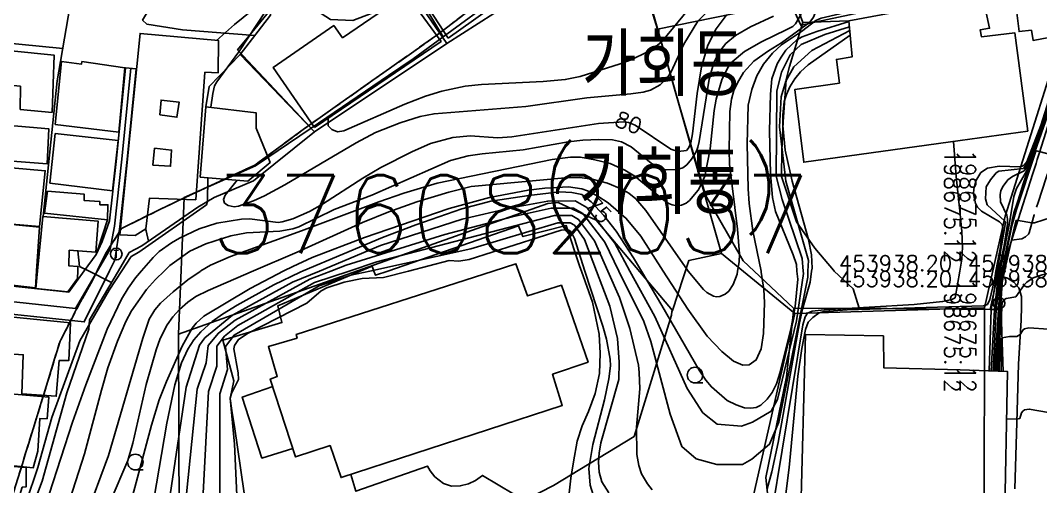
# Model space of a CAD drawing. Header units: feet. Extents: x 197796 to 199821, y 552499 to 555392.
# Drawn here: x 198554.4 to 198685.5, y 553910.5 to 553970.4 of the extents above; entities that cross this region are included whole.
import ezdxf
from ezdxf.enums import TextEntityAlignment as Align

# ---------------------------------------------------------------- set-up
doc = ezdxf.new("R2010")
doc.units = ezdxf.units.FT
doc.header["$MEASUREMENT"] = 0
doc.linetypes.add('ANYANG2', pattern=[6, 5, -1])
doc.linetypes.add('JEON', pattern=[12, 4, -0.5, 1, -0.5, 4, -0.5, 1, -0.5])
for name, color, linetype in [('AAA001', 7, 'CONTINUOUS'), ('AAA008', 7, 'CONTINUOUS'), ('AAC001', 7, 'CONTINUOUS'), ('AD002', 7, 'CONTINUOUS'), ('AD0022', 1, 'CONTINUOUS'), ('ADA085', 1, 'CONTINUOUS'), ('AE001', 1, 'ANYANG2'), ('AZ0202', 7, 'CONTINUOUS'), ('AZ0203', 7, 'CONTINUOUS'), ('AZ080', 1, 'CONTINUOUS'), ('AZ0801', 7, 'CONTINUOUS'), ('CA0011', 7, 'CONTINUOUS'), ('CAA001', 7, 'CONTINUOUS'), ('CAA002', 30, 'CONTINUOUS'), ('DC0012', 3, 'CONTINUOUS'), ('DD001', 3, 'CONTINUOUS'), ('EA0018', 7, 'JEON'), ('EA0118', 7, 'JEON'), ('wipco_지적', 20, 'CONTINUOUS'), ('ZC251', 7, 'CONTINUOUS'), ('ZC252', 7, 'CONTINUOUS'), ('ZC601', 7, 'CONTINUOUS')]:
    doc.layers.add(name, color=color, linetype=linetype)
doc.styles.add('GHS', font='ROMANS', dxfattribs={"bigfont": 'NGSW.shx'})
doc.styles.add('NGSW', font='ROMANS.shx', dxfattribs={"bigfont": 'NGSW.shx'})
doc.styles.get("Standard").update_dxf_attribs({"font": 'ROMANS.shx', "bigfont": 'NGSW.shx'})

# ---------------------------------------------------------------- blocks, each defined once
blk = doc.blocks.new('AZ0203')
at = {"layer": 'AZ0203'}
blk.add_circle((0, 0), 0.75, dxfattribs=at)
at = {"layer": 'AZ0203', "style": 'GHS'}
blk.add_text('T', height=1, dxfattribs=at).set_placement((-0.36, -0.52))
blk = doc.blocks.new('DC0012')
at = {"layer": 'DC0012'}
blk.add_lwpolyline([(0, -1), (1, -1)], dxfattribs=at)
blk.add_circle((0, 0), 1, dxfattribs=at)
blk = doc.blocks.new('AZ0202')
at = {"layer": 'AZ0202'}
blk.add_circle((0, 0), 0.75, dxfattribs=at)
at = {"layer": 'AZ0202', "style": 'GHS'}
blk.add_text('E', height=1, dxfattribs=at).set_placement((-0.5, -0.48))

msp = doc.modelspace()

# ---------------------------------------------------------------- linework, layer by layer
at = {"layer": 'AAA001', "color": 255, "flags": 128}
for points in [[(198609.37, 553968.12), (198605.2, 553974.53), (198606.62, 553975.84), (198606.22, 553976.58), (198607.84, 553977.84), (198607.75, 553978.02), (198610.64, 553980.25), (198616.18, 553972.95)], [(198691.85, 553975.96), (198689.63, 553968.79), (198684.5, 553967.83), (198684.27, 553969.13), (198682.69, 553968.96), (198682.06, 553974.15)], [(198592.2, 553956.65), (198586.89, 553964.34), (198594.68, 553969.72), (198595.8, 553968.17), (198604.03, 553973.82), (198608.45, 553967.7)], [(198567.21, 553942.86), (198569.8, 553968.72), (198579.88, 553967.8), (198579.81, 553963.65), (198578.13, 553963.73), (198576.95, 553947.37), (198571.03, 553947.58), (198570.53, 553943.64), (198569.17, 553942.76)], [(198547.5, 553959.49), (198548.12, 553966.98), (198558.78, 553965.91), (198558.5, 553958.58), (198554.4, 553958.96), (198554.44, 553961.93), (198551.52, 553962.2), (198551.31, 553959.11)], [(198567.85, 553964.28), (198567.06, 553956.03), (198558.9, 553957.04), (198559.69, 553965.12), (198562.29, 553964.78), (198562.32, 553965.1)], [(198572.35, 553958.28), (198572.5, 553960.15), (198574.8, 553959.91), (198574.54, 553957.96)], [(198577.53, 553950.28), (198578.24, 553959.31), (198584.7, 553958.54), (198584.7, 553956.55), (198586.5, 553952.14), (198583.63, 553949.75)], [(198547.2, 553952.79), (198547.6, 553957.36), (198558.06, 553956.47), (198557.87, 553951.98)], [(198558.22, 553949.51), (198558.91, 553955.86), (198566.97, 553954.96), (198566.26, 553948.49)], [(198571.45, 553951.82), (198571.66, 553953.98), (198573.85, 553953.75), (198573.71, 553951.66)], [(198545.97, 553944.95), (198546.51, 553952.08), (198557.62, 553951.08), (198556.88, 553943.91), (198552.87, 553944.28), (198552.95, 553947.28), (198550.23, 553947.47), (198549.91, 553944.58)], [(198565.62, 553944.78), (198565.68, 553946.71), (198564.65, 553946.72), (198564.65, 553947.13), (198562.61, 553947.28), (198562.61, 553948.09), (198557.92, 553948.45), (198557.53, 553945.64)], [(198544.24, 553923.26), (198544.44, 553926.4), (198545.08, 553926.4), (198545.36, 553930.36), (198549.19, 553932.73), (198560.87, 553931.55), (198560.64, 553926.7), (198559.39, 553926.72), (198559.04, 553922.12), (198554.6, 553922.46), (198554.8, 553927.46), (198549.43, 553927.84), (198549.41, 553925.88), (198552.53, 553925.51), (198552.3, 553922.54)], [(198543.44, 553913.96), (198544.24, 553923.22), (198558.06, 553922.03), (198557.85, 553919.24), (198556.91, 553919.27), (198556.67, 553915.07), (198556.07, 553912.94), (198551.97, 553913.36), (198552.35, 553918.3), (198548.32, 553918.7), (198547.93, 553913.59)], [(198542.74, 553905.73), (198543.43, 553913.91), (198555.16, 553912.99), (198555.17, 553910.48), (198554.66, 553910.45), (198552.9, 553904.63), (198549.86, 553904.91), (198550.11, 553909.1), (198546.95, 553909.36), (198546.72, 553905.25)]]:
    msp.add_lwpolyline(points, close=True, dxfattribs=at)
for points in [[(198675.13, 553973.03), (198678, 553973.57), (198678.9, 553969.38), (198677.71, 553969.19), (198677.85, 553968.29), (198682.14, 553968.8), (198683.8, 553956.17), (198675.12, 553954.97)], [(198675.12, 553954.97), (198655.03, 553952.18), (198653.9, 553961.54), (198659.62, 553962.35), (198659.23, 553965.39), (198661.24, 553965.71), (198660.85, 553970.34), (198675.13, 553973.03)], [(198552.39, 553938.22), (198552.51, 553940), (198545.76, 553940.59), (198545.97, 553944.92), (198556.88, 553943.85), (198556.51, 553938.22)], [(198556.51, 553938.22), (198556.37, 553936.07), (198552.28, 553936.52), (198552.39, 553938.22)], [(198556.64, 553938.22), (198556.42, 553935.97), (198560.52, 553935.53), (198561.77, 553937.24), (198561.8, 553938.22)]]:
    msp.add_lwpolyline(points, dxfattribs=at)
at = {"layer": 'AAA001', "color": 255}
msp.add_lwpolyline([(198561.8, 553938.22), (198561.81, 553938.8), (198560.63, 553938.88), (198560.71, 553940.88), (198564.1, 553940.62), (198564.41, 553944.62), (198557.31, 553945.21), (198556.64, 553938.22)], dxfattribs=at)
at = {"layer": 'AAA008', "color": 255, "flags": 128}
for points in [[(198618.42, 553938.21), (198619.55, 553935.02), (198623.91, 553936.39), (198627.33, 553926.52), (198622.77, 553924.96), (198624.03, 553920.95), (198595.61, 553911.69), (198594.2, 553915.8), (198589.75, 553914.33), (198586.52, 553924.34), (198587.41, 553924.66), (198586.29, 553928.5), (198589.97, 553929.58), (198589.83, 553930.07), (198615.16, 553938.21)], [(198615.16, 553938.21), (198618.08, 553939.15), (198618.42, 553938.21)], [(198675.12, 553925.51), (198665.33, 553925.77), (198665.28, 553929.88), (198655.28, 553930.07), (198654.63, 553905.9), (198675.11, 553905.42)], [(198675.11, 553905.42), (198680.83, 553905.38), (198681.22, 553925.29), (198675.12, 553925.51)]]:
    msp.add_lwpolyline(points, dxfattribs=at)
at = {"layer": 'AAC001', "color": 255, "flags": 128}
for points in [[(198557.35, 553945.21), (198559.15, 553962.62), (198559.58, 553965.12), (198561.82, 553978.13), (198565.12, 553990.73), (198576.85, 553988.04), (198586.82, 553985.73), (198587.06, 553985.27), (198586.64, 553978.12)], [(198645.62, 553991.76), (198632.97, 553981.77), (198627.3, 553979.01), (198609.2, 553967.43), (198592.21, 553956.1), (198584.36, 553949.79), (198579.31, 553947.66), (198577.2, 553946.42), (198570.02, 553941.46), (198568.41, 553940.57), (198567.02, 553938.22)], [(198660.85, 553970.34), (198654.94, 553970.12), (198652.14, 553977.73), (198649.73, 553981.76), (198645.79, 553990.86)], [(198584.52, 553968.44), (198575.27, 553969.17), (198570.65, 553969.93), (198570.12, 553970.44), (198572.41, 553974.26), (198575.53, 553988.34)], [(198648.67, 553938.2), (198647.27, 553939.52), (198642.4, 553947.96), (198639.05, 553959.55), (198635.81, 553970.84), (198632.97, 553981.77)], [(198586.52, 553975.35), (198586.54, 553971.06), (198582.65, 553966), (198588.85, 553959.55), (198592.21, 553956.1)], [(198603.75, 553975.37), (198609.2, 553967.43)], [(198689.63, 553968.79), (198687.42, 553961.89), (198683.21, 553949.4), (198681.82, 553944.8)], [(198559.87, 553966.77), (198548.54, 553967.91)], [(198578.24, 553959.31), (198578.69, 553961.91), (198582.65, 553966)], [(198565.62, 553944.78), (198564.36, 553940.99), (198564.1, 553940.62)], [(198581.29, 553891.46), (198572.73, 553893.84), (198565.82, 553895.67), (198557.81, 553896.87), (198551.97, 553897.79), (198553.55, 553901.47), (198557.21, 553911.22), (198560.38, 553922.56), (198563.2, 553930.75), (198563.29, 553931.96), (198567.02, 553938.22)], [(198675.12, 553933.32), (198665.75, 553933.4), (198653.73, 553933.46), (198648.67, 553938.2)], [(198680.04, 553938.2), (198679, 553933.29), (198675.12, 553933.32)], [(198680.27, 553939.26), (198680.04, 553938.2)], [(198653.77, 553933.46), (198652.82, 553924.61), (198650.16, 553911.7), (198650.6, 553907.64), (198651.82, 553901.64), (198653.56, 553899.1), (198656.45, 553891.4), (198639.96, 553877.19), (198630.73, 553874.04), (198621.31, 553862.38), (198619.33, 553864.95), (198618.25, 553866.82), (198613.13, 553875.79), (198613.98, 553877.16), (198611.81, 553884.38)], [(198679, 553933.29), (198680.4, 553933.28), (198680.5, 553930.37), (198680.67, 553925.31)]]:
    msp.add_lwpolyline(points, dxfattribs=at)
at = {"layer": 'AD002', "color": 255, "flags": 128}
for points in [[(198564.34, 553938.22), (198565.37, 553939.97), (198565.98, 553941.03), (198566.52, 553943.99), (198567.46, 553952.59), (198568.61, 553964.24)], [(198500.16, 553937.89), (198507.05, 553937.5), (198512.51, 553937.17), (198515.83, 553936.99), (198517.54, 553936.95), (198520.63, 553936.73), (198529.66, 553936.17), (198534.68, 553936.14), (198538.78, 553935.76), (198539.84, 553935.67), (198547.7, 553934.91), (198550.78, 553934.57), (198561.5, 553933.41), (198564.34, 553938.22)]]:
    msp.add_lwpolyline(points, dxfattribs=at)
at = {"layer": 'AD0022', "color": 255, "flags": 128}
for points in [[(198565.89, 553938.22), (198566.57, 553939.6), (198567.22, 553943.88), (198568.16, 553952.51), (198569.31, 553964.18), (198567.92, 553964.31), (198566.77, 553952.66), (198565.89, 553944.64), (198564.92, 553942), (198564.16, 553940.33), (198562.62, 553938.22)], [(198680.62, 553938.2), (198680.94, 553939.64), (198682.56, 553944.83), (198684.47, 553950.75), (198684.87, 553952), (198685.02, 553952.51), (198685.32, 553953.44), (198686.4, 553956.8)], [(198542.47, 553906.65), (198542.83, 553910.96), (198543.16, 553915.93), (198543.95, 553924.16), (198544.52, 553930.4), (198549.22, 553933.09), (198562.64, 553931.68), (198565.89, 553938.22)], [(198562.62, 553938.22), (198560.63, 553935.5), (198548.58, 553936.78), (198545.52, 553937.07), (198545.55, 553938.22)], [(198680.62, 553938.2), (198680.47, 553937.49), (198681.22, 553937.29), (198682.03, 553936.78), (198682.65, 553936.06), (198683.01, 553934.95), (198683.01, 553933.64), (198682.95, 553931.92), (198682.63, 553926.24), (198682.4, 553918.74), (198682.13, 553910.23)]]:
    msp.add_lwpolyline(points, dxfattribs=at)
at = {"layer": 'ADA085', "color": 255, "flags": 128}
for points in [[(198626.48, 553938.21), (198627.9, 553934.19), (198628.78, 553930.12), (198628.91, 553927.66), (198628.81, 553925.06), (198628.23, 553922.49), (198627.41, 553920.15), (198626.6, 553918.35), (198625.93, 553916.37), (198625.47, 553913.71), (198625.12, 553911.63), (198624.89, 553909.69)], [(198626.3, 553938.73), (198626.48, 553938.21)], [(198589.4, 553915.41), (198585.44, 553914.18), (198582.92, 553922.03), (198586.83, 553923.37)], [(198619.81, 553908.36), (198613.77, 553911.97), (198612.86, 553911.32), (198611.98, 553910.9), (198610.93, 553910.61), (198609.79, 553910.6), (198608.78, 553910.93), (198607.66, 553911.79), (198607.04, 553912.55), (198606.73, 553913.17), (198597.51, 553909.93), (198596.86, 553912.1)]]:
    msp.add_lwpolyline(points, dxfattribs=at)
at = {"layer": 'AE001', "color": 255, "flags": 128}
msp.add_lwpolyline([(198681.73, 553942.19), (198683.03, 553942.36), (198683.52, 553942.59), (198683.89, 553942.96), (198683.98, 553943.13), (198684.32, 553944.37), (198684.62, 553945.42), (198685.14, 553947.01), (198686.18, 553950.19), (198686.6, 553951.48), (198686.74, 553951.99), (198687.03, 553952.89), (198688.11, 553956.25), (198688.56, 553957.63), (198689.14, 553959.21), (198689.9, 553961.42), (198692.3, 553968.4), (198694.27, 553974.3), (198694.43, 553974.81), (198696.41, 553980.07), (198696.95, 553981.51), (198698.32, 553985.67), (198701.12, 553993.71), (198702.35, 553997.57), (198703.29, 554000.11), (198703.9, 554001.62), (198706.1, 554007.51), (198708.37, 554014.41), (198709.88, 554018.99), (198709.96, 554019.2), (198712.69, 554026.6), (198714.58, 554031.96), (198715.05, 554033.61), (198715.67, 554036.03), (198716.74, 554040.55), (198716.76, 554040.64), (198717.04, 554042.63), (198717.07, 554044.26), (198717.12, 554048.11), (198716.28, 554054.4), (198715.8, 554057.37), (198715.48, 554059.04), (198712.8, 554067.06), (198712.33, 554068.34), (198711.81, 554069.86), (198710.76, 554071.87), (198709.27, 554073.9), (198708.67, 554074.67), (198704.93, 554079.55), (198704.22, 554080.29), (198703.94, 554080.48), (198703.59, 554080.6), (198703.17, 554080.63), (198702.51, 554080.57), (198702.03, 554080.42), (198701.79, 554080.27), (198701.07, 554079.59), (198700.91, 554079.43)], dxfattribs=at)
at = {"layer": 'AZ080', "color": 255, "flags": 128}
msp.add_lwpolyline([(198681.82, 553944.8), (198683.21, 553949.4), (198687.42, 553961.89), (198689.63, 553968.79)], dxfattribs=at)
at = {"layer": 'AZ0801', "color": 255, "flags": 128}
for points in [[(198567.02, 553938.22), (198568.41, 553940.57), (198570.02, 553941.46), (198577.2, 553946.42), (198578.47, 553947.15)], [(198601.61, 553938.21), (198618.39, 553944), (198618.98, 553942.64), (198624.52, 553944.06), (198626.3, 553938.73)], [(198551.97, 553897.79), (198553.55, 553901.47), (198557.21, 553911.22), (198560.38, 553922.56), (198563.2, 553930.75), (198563.29, 553931.96), (198567.02, 553938.22)], [(198581.84, 553924.09), (198580.45, 553929.35), (198588.02, 553931.59), (198587.51, 553933.74), (198598.07, 553938.21)], [(198598.07, 553938.21), (198599.59, 553938.85), (198599.84, 553938.21)], [(198599.84, 553938.21), (198600.05, 553937.67), (198601.61, 553938.21)]]:
    msp.add_lwpolyline(points, dxfattribs=at)
at = {"layer": 'CAA001', "color": 255, "flags": 128}
for points, elevation in [([(198578.89, 553959.23), (198579.15, 553961), (198579.38, 553961.98), (198579.64, 553962.52), (198582.48, 553966.35), (198585.95, 553971.62), (198586.64, 553972.11), (198588.01, 553972.76), (198589.15, 553973.04), (198590.29, 553972.92), (198591.98, 553972.53)], 80), ([(198645.09, 553971.01), (198643.79, 553969.3), (198642.74, 553967.2), (198641.91, 553964.43), (198641.34, 553960.99), (198640.77, 553955.82), (198640.55, 553954.66), (198640.24, 553953.98), (198639.97, 553953.7), (198638.92, 553953.57), (198637.98, 553953.86), (198633.37, 553956.96), (198632.53, 553957.27), (198631.92, 553957.37), (198628.68, 553957.15), (198617.54, 553955.42), (198615.74, 553955.32), (198612.2, 553955.57), (198609.98, 553955.37), (198607.08, 553954.58), (198604.69, 553953.51), (198600.74, 553951.49), (198598.4, 553950.13), (198593.21, 553946.8), (198591.56, 553945.85), (198589.44, 553944.91), (198588.07, 553944.51), (198587.55, 553944.45), (198583.86, 553944.93), (198582.83, 553944.88), (198579.67, 553944.36), (198577.39, 553943.63), (198574.87, 553942.44), (198573.83, 553941.84), (198572.25, 553940.7), (198571.46, 553939.93), (198569.97, 553938.22)], 80), ([(198660.86, 553970.24), (198656.72, 553968.95), (198654.84, 553968.28), (198654.16, 553967.89), (198652.75, 553966.55), (198652.12, 553965.69), (198651.61, 553964.82), (198650.96, 553962.87), (198650.75, 553960.94), (198650.66, 553956.2), (198650.77, 553950.71), (198651.03, 553947.66), (198651.42, 553945.85), (198653.67, 553940.29), (198654.09, 553939.03), (198654.17, 553938.2)], 75), ([(198689.22, 553968.71), (198685.5, 553956.91), (198683.71, 553952.21), (198683.29, 553951.78), (198682.87, 553951.58), (198680.14, 553951.66), (198678.62, 553951.43), (198677.77, 553950.86), (198677.16, 553949.77), (198676.88, 553948.71), (198676.86, 553948.12), (198677.11, 553946.86), (198677.35, 553946.43), (198677.87, 553945.91), (198680.16, 553944.54), (198680.53, 553944.17), (198680.6, 553943.82), (198680.27, 553941.06), (198679.73, 553938.2)], 70), ([(198705.19, 553948.73), (198705.25, 553950.58), (198705.09, 553951.17), (198704.63, 553951.69), (198703.72, 553951.98), (198701.77, 553952.32), (198699.77, 553952.49), (198689.4, 553952.71), (198687.4, 553952.99), (198685.1, 553953.61), (198684.92, 553953.64), (198684.87, 553953.63), (198684.8, 553953.47), (198682.35, 553946.09), (198681.75, 553944.01), (198680.59, 553938.2)], 65), ([(198567.44, 553938.22), (198568.65, 553940.06), (198569.65, 553940.63), (198578.32, 553946.73), (198578.47, 553947.15), (198578.52, 553950.19)], 80), ([(198634.18, 553938.21), (198633.16, 553939.91), (198630.96, 553943.33), (198629.37, 553945.35), (198627.72, 553947.1), (198626.54, 553948.03), (198625.27, 553948.28), (198623.7, 553948.36), (198619.75, 553947.91), (198614.86, 553947.17), (198611.11, 553946.18), (198605.23, 553944.16), (198600.94, 553942.52), (198590.76, 553938.22)], 75), ([(198626.94, 553938.21), (198625.58, 553942.4), (198625.17, 553943.24), (198624.96, 553943.43), (198624.7, 553943.52), (198623.89, 553943.46), (198612.08, 553939.68), (198610.72, 553939.47), (198609.51, 553939.58), (198604.26, 553938.21)], 70), ([(198555.16, 553908.53), (198556.66, 553912.98), (198558.46, 553919.38), (198562.06, 553929.26), (198565.81, 553935.75), (198567.44, 553938.22)], 80), ([(198569.97, 553938.22), (198569.21, 553937.35), (198568.27, 553936.02), (198567.43, 553934.61), (198565.59, 553930.73), (198562.83, 553923.61), (198561.14, 553918.82), (198558.11, 553909.55)], 80), ([(198590.76, 553938.22), (198590.36, 553938.05), (198586.98, 553936.43), (198582.27, 553933.83), (198580.37, 553932.66), (198579.06, 553931.71), (198577.59, 553930.38), (198576.72, 553929.37), (198575.93, 553928.19), (198575.12, 553926.4), (198574.28, 553923.58), (198573.22, 553918.66), (198571.55, 553908.88), (198570.37, 553902.78), (198570.27, 553901.48), (198570.38, 553900.29), (198570.95, 553897.18), (198570.99, 553896.65), (198570.79, 553895.75), (198570.32, 553894.92), (198570.07, 553894.67), (198567.9, 553893.9), (198563.71, 553893.86)], 75), ([(198604.26, 553938.21), (198601.07, 553937.39), (198598.33, 553937.27), (198596.02, 553936.79), (198593.79, 553936.03), (198593.06, 553935.67), (198591.22, 553934.08), (198583.67, 553930.25), (198582.42, 553929.42), (198581.92, 553928.66), (198581.86, 553928.21), (198582.41, 553925.15), (198582.43, 553924.27), (198581.54, 553922.47), (198581.39, 553921.88), (198581.91, 553915.96), (198582.29, 553908.47)], 70), ([(198628.22, 553908.77), (198627.61, 553910.73), (198627.43, 553912.85), (198627.97, 553915.94), (198629.45, 553921.68), (198630.01, 553924.38), (198630.2, 553926.05), (198630.17, 553926.89), (198629.69, 553929.44), (198629.23, 553931.15), (198626.94, 553938.21)], 70), ([(198654.17, 553938.2), (198654.28, 553937.15), (198653.93, 553933.64), (198653.43, 553930.96), (198651.97, 553925.1), (198651.53, 553923.71), (198650.99, 553922.59), (198650.33, 553921.74), (198649.53, 553921), (198648.94, 553920.67), (198648.23, 553920.59), (198647.41, 553920.64), (198646.36, 553921.01), (198645.21, 553921.58), (198643.19, 553923.33), (198642.46, 553924.18), (198641.6, 553925.47), (198636.81, 553933.79), (198634.18, 553938.21)], 75), ([(198679.73, 553938.2), (198679.56, 553937.3), (198678.92, 553934.57), (198678.62, 553933.89), (198678.12, 553933.73), (198675.12, 553933.64)], 70), ([(198675.12, 553933.64), (198660.63, 553933.21), (198657.64, 553933.02), (198657.02, 553932.82), (198656.2, 553932.25), (198655.59, 553931.64), (198655.28, 553930.7), (198654.8, 553928.24), (198654.3, 553924.72), (198653.15, 553912.99), (198652.75, 553909.62)], 70)]:
    msp.add_lwpolyline(points, dxfattribs=dict(at, elevation=elevation))
at = {"layer": 'CAA001', "color": 255, "elevation": 65}
msp.add_lwpolyline([(198680.59, 553938.2), (198680.44, 553937.46), (198680.16, 553933.28), (198679.73, 553925.34)], dxfattribs=at)
at = {"layer": 'CAA002', "color": 255, "flags": 128}
for points, elevation in [([(198665.03, 553987.77), (198657.89, 553974.68), (198656.28, 553970.8), (198655.84, 553970.18), (198652.2, 553967.51), (198650.5, 553966.49), (198648.61, 553965.17), (198647.3, 553963.72), (198646.52, 553962.38), (198646.08, 553961.39), (198645.77, 553960.29), (198645.56, 553958.7), (198645.45, 553953.72), (198645.51, 553951.95), (198646.55, 553943.59), (198646.78, 553940.4), (198646.74, 553939.4), (198646.54, 553938.21)], 77), ([(198579.62, 553967.82), (198581.91, 553969.85), (198584.15, 553971.66), (198586.53, 553972.95), (198589.67, 553973.61), (198591.93, 553973.73)], 79), ([(198675.13, 553974.26), (198663.89, 553972.24), (198657.27, 553970.7), (198656.59, 553970.39), (198654.76, 553968.95), (198652.18, 553967.26), (198651.03, 553966.17), (198649.89, 553964.79), (198649.02, 553963.28), (198648.35, 553961.53), (198647.92, 553959.49), (198647.78, 553954.54), (198647.88, 553948.76), (198648.01, 553946.89), (198648.49, 553943.36), (198649.56, 553938.2)], 76), ([(198644.43, 553973.34), (198641.45, 553970.28), (198639.65, 553967.35), (198638.01, 553963.79), (198637.55, 553963.06), (198636.59, 553962.1), (198635.35, 553961.42), (198634.42, 553961.19), (198632.85, 553960.98), (198627.2, 553960.46), (198619.36, 553959.33), (198607.56, 553958.4), (198605.77, 553958.05), (198603.19, 553957.26), (198600.04, 553956.01), (198597.55, 553954.67), (198588.38, 553949.27), (198585.8, 553947.86), (198584.38, 553947.21), (198582.45, 553946.54), (198581.88, 553946.47), (198581.1, 553946.63), (198580.63, 553946.93), (198580.51, 553947.38), (198580.71, 553947.97), (198582.27, 553949.87)], 81), ([(198641.5, 553973.42), (198636.89, 553967.77), (198636.2, 553967.16), (198634.96, 553966.37), (198632.89, 553965.35), (198631.48, 553964.8), (198626.32, 553963.2), (198624.4, 553962.79), (198621.57, 553962.54), (198613.66, 553962.16), (198611.57, 553961.93), (198608.55, 553961.32), (198606.46, 553960.67), (198603.79, 553959.63), (198595.98, 553956.21), (198595.15, 553956.09), (198594.42, 553956.37), (198593.94, 553956.86), (198593.94, 553957.83)], 82), ([(198654.7, 553971.21), (198654, 553969.95), (198653.65, 553969.63), (198652.88, 553969.21), (198649.6, 553967.64), (198647.44, 553966.41), (198645.84, 553965.09), (198645.29, 553964.36), (198644.5, 553962.75), (198643.81, 553960.27), (198643.54, 553958.81), (198643.02, 553953.9), (198642.33, 553950.41), (198641.84, 553949.22), (198641.47, 553948.61), (198640.35, 553947.25), (198639.94, 553946.92), (198639.33, 553946.68), (198638.78, 553946.6), (198638.13, 553946.69), (198637.69, 553946.89), (198637.11, 553947.26), (198633.35, 553950.37), (198632.04, 553951.18), (198630.18, 553952), (198628.2, 553952.5), (198626.37, 553952.83), (198625.07, 553952.83), (198622.71, 553952.52), (198607.97, 553949.48), (198603.69, 553948.21), (198600.46, 553947.08), (198590.54, 553943.37), (198581.41, 553940.09), (198578.84, 553938.96), (198577.61, 553938.22)], 78), ([(198651.17, 553970.93), (198648.19, 553969.56), (198646.27, 553968.46), (198645.04, 553967.42), (198644.15, 553966.29), (198643.5, 553964.99), (198642.9, 553962.86), (198641.62, 553954.85), (198641.43, 553954.13), (198641.2, 553953.53), (198640.64, 553952.58), (198640.02, 553951.86), (198639.52, 553951.46), (198638.8, 553951.26), (198637.44, 553951.2), (198636.69, 553951.3), (198636.12, 553951.5), (198632.86, 553954.15), (198631.64, 553954.78), (198630.46, 553955.06), (198628.71, 553955.11), (198626.68, 553955.03), (198624.77, 553954.79), (198619, 553953.77), (198613.75, 553953.27), (198611.92, 553952.98), (198609.67, 553952.39), (198599.55, 553947.96), (198594.72, 553946.11), (198590.17, 553943.89), (198589.44, 553943.62), (198587.77, 553943.33), (198583.46, 553943.1), (198581.46, 553942.73), (198578.24, 553941.72), (198576.17, 553940.74), (198573.62, 553938.9), (198572.92, 553938.22)], 79), ([(198660.92, 553969.56), (198657.75, 553968.57), (198654.7, 553967.31), (198653.29, 553965.97), (198652.18, 553963.74), (198651.58, 553961.29), (198651.51, 553950.38), (198652.25, 553947.41), (198654.85, 553939.83), (198654.98, 553938.2)], 74), ([(198660.96, 553969.09), (198656.08, 553966.53), (198653.77, 553964.45), (198652.73, 553962.59), (198652.14, 553960.59), (198651.92, 553956.72), (198652.73, 553949.75), (198655.63, 553939.57), (198655.58, 553938.2)], 73), ([(198661, 553968.51), (198655.59, 553964.68), (198654.63, 553963.79), (198653.9, 553962.9), (198653.27, 553961.87), (198652.81, 553960.87), (198652.53, 553959.96), (198652.37, 553958.25), (198652.36, 553956.9), (198652.66, 553953.73), (198653.55, 553949.73), (198655.64, 553942.25), (198656.04, 553940.31), (198656.1, 553938.59), (198656.05, 553938.2)], 72), ([(198689.49, 553968.76), (198685.63, 553956.89), (198684.39, 553953.63), (198683.82, 553952.04), (198683.25, 553951.39), (198680.09, 553951.04), (198679.75, 553950.8), (198679.01, 553949.94), (198678.48, 553949.01), (198678.38, 553947.5), (198678.59, 553946.73), (198680.85, 553944.62), (198680.93, 553944.45), (198679.9, 553938.2)], 69), ([(198708.86, 553954.39), (198708.39, 553954.77), (198707.86, 553955.56), (198707.76, 553957.38), (198707.51, 553958.06), (198707.3, 553958.31), (198706.33, 553958.77), (198704.11, 553959.45), (198702.69, 553960.07), (198701.44, 553960.38), (198700.39, 553960.38), (198697.77, 553960.07), (198695.32, 553960.16), (198693.15, 553960.81), (198691.29, 553961.97), (198690.88, 553962.12), (198689.85, 553961.84), (198688.29, 553962.2), (198687.81, 553962.27), (198684.7, 553953.51), (198682, 553945.67), (198680.47, 553938.2)], 66), ([(198686.61, 553959.35), (198684.53, 553953.58), (198683.95, 553952.03), (198683.34, 553951.07), (198681.84, 553950.33), (198681.25, 553949.91), (198680.64, 553949.11), (198680.37, 553948.55), (198680.25, 553947.98), (198680.29, 553947.1), (198681.11, 553945.39), (198681.21, 553944.87), (198681.19, 553944.23), (198680.76, 553941.5), (198680.15, 553938.52), (198680.11, 553938.2)], 68), ([(198686.49, 553958.7), (198684.63, 553953.54), (198683.66, 553951.02), (198682.38, 553948.81), (198682.01, 553947.79), (198681.42, 553944.15), (198680.4, 553939.02), (198680.3, 553938.2)], 67), ([(198674.29, 553954.85), (198674.63, 553950.35), (198675.12, 553945.51)], 71), ([(198640.2, 553938.21), (198640.11, 553938.32), (198634.77, 553946), (198633.48, 553947.48), (198632.56, 553948.19), (198631.66, 553948.72), (198629.83, 553949.5), (198627.86, 553950.01), (198626.23, 553950.21), (198624.39, 553950.18), (198612.33, 553949.08), (198609.47, 553948.35), (198605.36, 553947.1), (198601.77, 553945.82), (198598.36, 553944.43), (198589.96, 553940.62), (198584.36, 553938.22)], 77), ([(198637, 553938.21), (198634.11, 553942.68), (198632.25, 553944.97), (198629.92, 553946.95), (198628.61, 553947.83), (198627.28, 553948.5), (198626.54, 553948.76), (198624.84, 553949.02), (198621.78, 553948.87), (198619.64, 553948.61), (198614.67, 553947.65), (198609.51, 553946.25), (198598.61, 553942.53), (198591.91, 553939.94), (198589.4, 553938.81), (198588.25, 553938.22)], 76), ([(198632.71, 553938.21), (198630.76, 553941.78), (198627.19, 553946.35), (198625.69, 553947.22), (198622.16, 553947.2), (198617.44, 553946.34), (198611.17, 553944.86), (198600.69, 553941.48), (198592.85, 553938.21)], 74), ([(198631.31, 553938.21), (198629.47, 553941.93), (198626.66, 553945.6), (198625.48, 553946.29), (198622.59, 553946.27), (198617.58, 553945.15), (198608.95, 553942.91), (198596.26, 553938.98), (198594.29, 553938.21)], 73), ([(198629.88, 553938.21), (198628.17, 553942.09), (198626.13, 553944.84), (198625.26, 553945.35), (198623.02, 553945.33), (198600.2, 553939.4), (198596.64, 553938.21)], 72), ([(198675.12, 553945.51), (198675.35, 553943.3), (198675.42, 553941.29), (198675.34, 553939.75), (198675.12, 553938.46)], 71), ([(198703.93, 553943.85), (198702.54, 553944.2), (198700.23, 553945.27), (198698.78, 553945.67), (198697.61, 553945.77), (198692.31, 553945.69), (198689.24, 553945.48), (198686.83, 553945.1), (198684.69, 553944.41), (198684.34, 553944.38), (198682.56, 553944.71), (198682.31, 553944.71), (198682.08, 553943.71), (198680.84, 553938.2)], 64), ([(198570.9, 553942.06), (198570.59, 553943.36), (198570.5, 553943.62)], 78), ([(198628.42, 553938.21), (198626.88, 553942.24), (198625.6, 553944.09), (198625.05, 553944.41), (198623.46, 553944.4), (198612.26, 553941.08), (198599.29, 553938.21)], 71), ([(198563.17, 553938.22), (198562.03, 553938.8), (198561.81, 553940.8)], 77), ([(198572.92, 553938.22), (198571.77, 553937.1), (198570.64, 553935.82), (198568.71, 553933.09), (198567.98, 553931.72), (198566.89, 553929.2), (198565.68, 553925.76), (198564.83, 553922.93), (198562.68, 553914.73), (198560.41, 553907.69), (198559.82, 553905.45), (198559.34, 553902.27), (198559.2, 553899.17), (198559.06, 553898.57), (198558.78, 553898.07), (198557.78, 553897.05), (198556.41, 553896.28), (198551.38, 553894.29), (198550.94, 553894.44), (198550.74, 553894.64), (198550.46, 553895.38), (198550.45, 553896.07), (198550.64, 553897.56), (198552.68, 553904.65)], 79), ([(198566.12, 553936.72), (198563.17, 553938.22)], 77), ([(198577.61, 553938.22), (198577.52, 553938.16), (198575.95, 553937.06), (198574.03, 553935.52), (198572.44, 553934.09), (198571.69, 553933.23), (198570.98, 553932.03), (198570.15, 553929.57), (198565.75, 553914.51), (198563.77, 553909.22)], 78), ([(198592.85, 553938.21), (198589.37, 553936.77), (198581.66, 553932.56), (198578.11, 553929.63), (198577.44, 553928.71), (198575.72, 553923.3), (198573.68, 553909.49), (198573.12, 553905.08), (198573.18, 553902.42), (198573.29, 553901.43), (198573.99, 553897.57), (198574.01, 553895.75), (198573.87, 553895.24), (198573.6, 553894.85), (198572.83, 553894.19), (198572.1, 553893.79), (198570.54, 553893.3), (198563.88, 553893.64)], 74), ([(198594.29, 553938.21), (198591.59, 553937.17), (198582.01, 553931.88), (198579.86, 553930.24), (198578.55, 553928.64), (198578.28, 553926.44), (198577.15, 553923.02), (198575.77, 553909.59), (198575.26, 553901.5), (198575.25, 553899.85), (198575.64, 553897.27), (198575.79, 553895.36), (198575.38, 553893.65), (198572.79, 553892.22), (198567.4, 553893.12), (198564.02, 553893.46)], 73), ([(198584.36, 553938.22), (198578.56, 553935.73), (198576.95, 553934.92), (198575.94, 553934.21), (198574.87, 553933.28), (198574.01, 553932.34), (198573.26, 553931.29), (198572.39, 553929.53), (198571.85, 553928.11), (198570.6, 553923.63), (198568.86, 553916.09), (198568.23, 553913.86), (198565.98, 553908.56)], 77), ([(198588.25, 553938.22), (198583.93, 553935.98), (198577.97, 553932.43), (198577.01, 553931.52), (198576.49, 553930.86), (198575.22, 553928.57), (198573.18, 553924.02), (198572.27, 553921.66), (198571.25, 553918.43), (198568.67, 553908.65)], 76), ([(198596.64, 553938.21), (198592.2, 553936.73), (198582.35, 553931.2), (198580.63, 553929.84), (198579.66, 553928.57), (198579.66, 553926.01), (198578.59, 553922.74), (198577.9, 553909.7)], 72), ([(198599.29, 553938.21), (198596.87, 553937.68), (198592.81, 553936.29), (198581.88, 553929.98), (198580.78, 553928.51), (198581.03, 553925.58), (198580.03, 553922.45), (198580.06, 553908.63), (198580.41, 553901.52), (198581.6, 553896.08), (198582.08, 553890.79), (198582.56, 553887.63), (198583.51, 553884.91), (198584.33, 553883.02), (198587.14, 553877.65), (198587.51, 553876.43), (198587.51, 553875.97), (198586.94, 553875.3), (198578.19, 553869.25)], 71), ([(198630, 553909.72), (198629.12, 553911.16), (198628.77, 553912.4), (198628.68, 553913.65), (198628.75, 553914.83), (198628.99, 553916.15), (198631.27, 553924.3), (198631.34, 553926.52), (198631.11, 553929.56), (198630.14, 553933.69), (198628.42, 553938.21)], 71), ([(198635.59, 553910.11), (198634.98, 553910.89), (198634.22, 553912.18), (198633.86, 553913.24), (198633.62, 553914.64), (198633.55, 553918.15), (198633.97, 553923.08), (198633.9, 553925.17), (198633.8, 553926.12), (198632.72, 553930.84), (198631.37, 553934.83), (198629.88, 553938.21)], 72), ([(198655.58, 553938.2), (198655.56, 553937.42), (198651.84, 553918.79), (198650.65, 553915.96), (198648.35, 553914.03), (198647.16, 553913.37), (198643.89, 553913.37), (198641.22, 553914.11), (198639.36, 553915.67), (198637.88, 553919.82), (198635.42, 553929.18), (198634.52, 553931.73), (198631.31, 553938.21)], 73), ([(198654.98, 553938.2), (198655, 553937.9), (198654.11, 553931.82), (198651.66, 553921.72), (198650.84, 553920.23), (198648.46, 553918.82), (198647.05, 553918.3), (198643.93, 553918.53), (198642.07, 553920.01), (198640.07, 553923.13), (198635.9, 553932.36), (198632.71, 553938.21)], 74), ([(198649.56, 553938.2), (198649.58, 553938.07), (198649.91, 553935.82), (198650.01, 553934.17), (198649.86, 553930.17), (198649.56, 553928.22), (198648.94, 553926.8), (198648.01, 553926.16), (198647.22, 553926.12), (198646, 553926.65), (198644.51, 553927.86), (198642.64, 553929.86), (198640.15, 553933.32), (198637, 553938.21)], 76), ([(198646.54, 553938.21), (198646.48, 553937.8), (198645.96, 553936.47), (198645.41, 553935.63), (198644.94, 553935.23), (198644.26, 553934.94), (198643.84, 553934.89), (198643.43, 553934.98), (198642.61, 553935.44), (198642.15, 553935.82), (198640.2, 553938.21)], 77), ([(198656.05, 553938.2), (198655.85, 553936.79), (198654.89, 553933.31), (198654.51, 553931.54), (198651.74, 553916.17), (198650.93, 553912.42), (198650.35, 553910.22)], 72), ([(198675.08, 553938.2), (198674.49, 553934.77), (198674.07, 553934.55), (198672.87, 553934.29), (198669.24, 553933.92), (198657.67, 553933.22), (198656.11, 553933.07), (198655.51, 553932.81), (198655.22, 553932.34), (198654.94, 553931.32), (198650.94, 553907.14)], 71), ([(198675.12, 553938.46), (198675.08, 553938.2)], 71), ([(198706.62, 553918.42), (198699.2, 553918.63), (198698.82, 553918.76), (198698.37, 553919.41), (198698, 553920.31), (198697.48, 553920.58), (198697.14, 553920.62), (198695.91, 553920.62), (198693.9, 553920.38), (198690.43, 553919.68), (198689.21, 553919.59), (198683.99, 553920.49), (198683.39, 553920.38), (198683.18, 553920.22), (198683.01, 553920.02), (198682.77, 553919.29), (198682.36, 553919.19), (198681.1, 553919.24)], 61)]:
    msp.add_lwpolyline(points, dxfattribs=dict(at, elevation=elevation))
at = {"layer": 'CAA002', "color": 255}
for points, elevation in [([(198679.9, 553938.2), (198679.1, 553933.29), (198678.84, 553925.38)], 69), ([(198680.11, 553938.2), (198679.52, 553933.29), (198679.12, 553925.37)], 68), ([(198680.3, 553938.2), (198679.75, 553933.29), (198679.37, 553925.36)], 67), ([(198680.47, 553938.2), (198680.34, 553937.6), (198680.03, 553933.28), (198679.55, 553925.35)], 66), ([(198680.84, 553938.2), (198680.51, 553936.73), (198680.31, 553933.28), (198679.94, 553925.34)], 64), ([(198687.72, 553938.2), (198685.68, 553937.7), (198684.52, 553937.33), (198683.7, 553936.8), (198683.41, 553936.49), (198682.27, 553934.91), (198681.04, 553934.7), (198680.73, 553934.49), (198680.54, 553934.11), (198680.48, 553933.6), (198680.43, 553932.41), (198680.25, 553930.75), (198680.19, 553927.74), (198680.12, 553925.33)], 63), ([(198688.99, 553930.56), (198683.93, 553930.91), (198683.41, 553930.8), (198683.21, 553930.66), (198682.83, 553930.07), (198682.4, 553929.79), (198681.48, 553929.8), (198680.53, 553929.63), (198680.43, 553929.55), (198680.38, 553929.32), (198680.38, 553925.32)], 62)]:
    msp.add_lwpolyline(points, dxfattribs=dict(at, elevation=elevation))
at = {"layer": 'DD001', "color": 255, "flags": 128}
for points in [[(198658.96, 553938.2), (198658.86, 553938.3), (198656.47, 553941.13), (198654.12, 553944.54), (198652.2, 553950.36), (198652.22, 553953.75), (198652.4, 553957.36), (198652.77, 553962.8), (198653.19, 553964.46), (198654.94, 553970.12)], [(198662.17, 553933.42), (198661.39, 553935.92), (198658.96, 553938.2)], [(198581.84, 553924.09), (198581.38, 553921.86), (198581.59, 553920.3), (198581.92, 553918.25), (198583.56, 553907.01), (198586.83, 553896.18), (198588.48, 553889.98)]]:
    msp.add_lwpolyline(points, dxfattribs=at)
at = {"layer": 'EA0018', "color": 255, "flags": 128}
for points in [[(198675.13, 554027.91), (198674.94, 554026.84), (198674.41, 554025.76), (198671.4, 554019.51), (198663.24, 554009.83), (198657.76, 554005.26), (198643.77, 553993.52), (198642.67, 553992.55), (198631.41, 553982.67), (198630.72, 553982.34), (198625.9, 553980.01), (198618.59, 553976.42), (198614.83, 553973.74), (198607.77, 553968.4), (198590.9, 553956.49), (198584.52, 553951.81), (198574.72, 553947.25), (198573.71, 553946.76), (198567.43, 553943.69), (198565.35, 553940.41), (198564.27, 553938.22)], [(198564.27, 553938.22), (198563.67, 553937.01), (198561.57, 553933.17), (198559.52, 553929.21), (198557.92, 553923.94), (198555.13, 553914.94), (198554.68, 553913.45), (198552.47, 553906.3), (198552.14, 553905.28), (198549.32, 553899.26), (198547.22, 553894.78), (198537.66, 553872.78), (198536.47, 553870.04), (198537.09, 553868.22), (198540.12, 553859.39), (198544.27, 553847.31), (198545.04, 553844.87), (198551.53, 553834.56), (198557.79, 553824.38), (198562.03, 553817.28), (198560.94, 553810.55), (198560.04, 553804.96), (198555.95, 553804.38), (198546.17, 553801.36), (198543.55, 553800.53), (198538.87, 553798.29), (198537.96, 553797.59), (198534.94, 553795.23), (198532.7, 553793.42), (198528.79, 553788.85), (198523.29, 553785.42), (198521.77, 553784.46), (198519.51, 553783.05), (198517.59, 553781.83), (198515.24, 553780.33), (198507.68, 553775.16), (198501.57, 553768.95), (198497.99, 553765.1), (198495.99, 553762.83), (198494.23, 553760.85), (198493.4, 553759.91), (198491.27, 553757.52), (198490.7, 553756.89), (198487.36, 553751.04), (198486.52, 553749.5), (198486.36, 553746), (198486.07, 553742.12), (198485.72, 553737.55), (198485.49, 553734.39), (198485.47, 553731.94), (198485.44, 553729.42), (198485.17, 553723.31), (198484.98, 553718.93), (198484.86, 553714.72), (198484.97, 553708.22), (198485.01, 553706.15), (198485.03, 553697.93), (198485.04, 553694.28), (198485.03, 553690.64), (198485.2, 553687.8), (198485.26, 553687.3), (198486.54, 553676.15), (198484.74, 553674.98), (198486.36, 553668.5), (198487.47, 553666.61), (198489.72, 553662.66), (198493.31, 553653.59), (198493.68, 553652.65), (198494.57, 553643.81), (198494.71, 553642.47), (198495.68, 553632.37), (198495.98, 553630.04), (198496.98, 553622.22), (198498.18, 553614.03), (198498.97, 553611.74)]]:
    msp.add_lwpolyline(points, dxfattribs=at)
at = {"layer": 'EA0118', "color": 255, "flags": 128}
for points in [[(198564.27, 553938.22), (198565.35, 553940.41), (198567.43, 553943.69), (198573.71, 553946.76), (198574.72, 553947.25), (198584.52, 553951.81), (198590.9, 553956.49), (198607.77, 553968.4), (198614.83, 553973.74), (198618.59, 553976.42), (198625.9, 553980.01), (198630.72, 553982.34), (198631.41, 553982.67), (198642.67, 553992.55), (198643.77, 553993.52), (198657.76, 554005.26), (198663.24, 554009.83), (198671.4, 554019.51), (198674.41, 554025.76), (198674.94, 554026.84), (198675.13, 554027.91)], [(198573.86, 553383.27), (198574.46, 553385.55), (198575.36, 553391.18), (198577.32, 553394.96), (198581.01, 553404.48), (198579.91, 553406.85), (198579.9, 553409.3), (198572.51, 553414.71), (198563.66, 553417.07), (198556.1, 553419.52), (198550.86, 553423.21), (198547.95, 553425.34), (198546.04, 553428.21), (198542.96, 553431.44), (198540.96, 553434.58), (198536.63, 553439.4), (198535.01, 553439.26), (198533.07, 553446.75), (198531.84, 553456.15), (198530.4, 553458.63), (198529.32, 553459.14), (198529.28, 553474.53), (198534.24, 553477.3), (198550.67, 553470.34), (198550.76, 553470.8), (198553.9, 553469.82), (198554.53, 553471), (198557.6, 553469.8), (198563.8, 553468.89), (198564.74, 553474.47), (198562.43, 553474.9), (198556.97, 553477.37), (198555.24, 553478.3), (198559.04, 553493.37), (198562.32, 553503.22), (198571.69, 553500.59), (198584.02, 553498.42), (198585.66, 553500.24), (198588.6, 553509.54), (198592.77, 553510.75), (198592.49, 553520.52), (198590.86, 553526.29), (198590.29, 553528.13), (198588.43, 553538.89), (198586.69, 553544.51), (198585.51, 553547.95), (198583.63, 553552), (198582.84, 553554.06), (198576.63, 553557.52), (198572.93, 553558.75), (198571.34, 553557.09), (198572.73, 553552.61), (198569.14, 553553.94), (198566.91, 553555.9), (198561.61, 553560.71), (198556.24, 553565.41), (198554.78, 553570.18), (198555.63, 553571.07), (198557.33, 553572.23), (198560.73, 553574.91), (198562.26, 553576.12), (198565.77, 553578.89), (198565.43, 553579.89), (198563.16, 553586.09), (198562.75, 553587.12), (198560.47, 553592.78), (198557.1, 553601.95), (198562.78, 553607.08), (198560.53, 553610.46), (198555.83, 553618.71), (198552.69, 553609.6), (198553.81, 553599.71), (198552.36, 553598.97), (198546.85, 553594.56), (198545.46, 553595.54), (198544.12, 553594.95), (198539.79, 553597.32), (198536.61, 553600.42), (198535.91, 553601.1), (198532.91, 553603.99), (198524.29, 553610.31), (198525.81, 553615.01), (198510.86, 553616.42), (198498.97, 553611.74), (198498.18, 553614.03), (198496.98, 553622.22), (198495.98, 553630.04), (198495.68, 553632.37), (198494.71, 553642.47), (198494.57, 553643.81), (198493.68, 553652.65), (198493.31, 553653.59), (198489.72, 553662.66), (198487.47, 553666.61), (198486.36, 553668.5), (198484.74, 553674.98), (198486.54, 553676.15), (198485.26, 553687.3), (198485.2, 553687.8), (198485.03, 553690.64), (198485.04, 553694.28), (198485.03, 553697.93), (198485.01, 553706.15), (198484.97, 553708.22), (198484.86, 553714.72), (198484.98, 553718.93), (198485.17, 553723.31), (198485.44, 553729.42), (198485.47, 553731.94), (198485.49, 553734.39), (198485.72, 553737.55), (198486.07, 553742.12), (198486.36, 553746), (198486.52, 553749.5), (198487.36, 553751.04), (198490.7, 553756.89), (198491.27, 553757.52), (198493.4, 553759.91), (198494.23, 553760.85), (198495.99, 553762.83), (198497.99, 553765.1), (198501.57, 553768.95), (198507.68, 553775.16), (198515.24, 553780.33), (198517.59, 553781.83), (198519.51, 553783.05), (198521.77, 553784.46), (198523.29, 553785.42), (198528.79, 553788.85), (198532.7, 553793.42), (198534.94, 553795.23), (198537.96, 553797.59), (198538.87, 553798.29), (198543.55, 553800.53), (198546.17, 553801.36), (198555.95, 553804.38), (198560.04, 553804.96), (198560.94, 553810.55), (198562.03, 553817.28), (198557.79, 553824.38), (198551.53, 553834.56), (198545.04, 553844.87), (198544.27, 553847.31), (198540.12, 553859.39), (198537.09, 553868.22), (198536.47, 553870.04), (198537.66, 553872.78), (198547.22, 553894.78), (198549.32, 553899.26), (198552.14, 553905.28), (198552.47, 553906.3), (198554.68, 553913.45), (198555.13, 553914.94), (198557.92, 553923.94), (198559.52, 553929.21), (198561.57, 553933.17), (198563.67, 553937.01), (198564.27, 553938.22)]]:
    msp.add_lwpolyline(points, dxfattribs=at)
at = {"layer": 'wipco_지적', "color": 20}
for points in [[(198614.3, 553992.16), (198615.11, 553989.56), (198611.57, 553982.47), (198611.17, 553980.01), (198615.87, 553973.53), (198608.73, 553968.3), (198604.79, 553974.81), (198604.13, 553976.94), (198609.35, 553982.74), (198614.3, 553992.16)], [(198632.21, 553982.26), (198643.81, 553992.21), (198653.28, 553972.72), (198636.25, 553969.28), (198632.21, 553982.26)], [(198636.25, 553969.28), (198644.48, 553940.45), (198640.27, 553939.55), (198638.19, 553933.16), (198628.37, 553944.74), (198623.5, 553947.03), (198622.15, 553946.9), (198574.73, 553930.12), (198575.46, 553947.65), (198584.61, 553951.71), (198591.78, 553956.57), (198601.71, 553963.31), (198604.86, 553965.46), (198608.73, 553968.3), (198615.87, 553973.53), (198619.46, 553976.16), (198626.8, 553979.67), (198632.21, 553982.26), (198636.25, 553969.28)], [(198691.12, 553977.56), (198654.65, 553969.77), (198653.28, 553972.72), (198691.63, 553980.65), (198692.16, 553980.28), (198691.12, 553977.56)], [(198653.28, 553972.72), (198654.65, 553969.77), (198691.12, 553977.56), (198689.75, 553973.36), (198680.92, 553945.27), (198678.25, 553933.48), (198653.93, 553932.76), (198653.89, 553932.76), (198644.48, 553940.45), (198636.25, 553969.28), (198653.28, 553972.72)], [(198586.06, 553971.18), (198588.51, 553974.24), (198594.27, 553970.5), (198597.12, 553970.36), (198600.36, 553971.63), (198604.79, 553974.81), (198608.73, 553968.3), (198604.86, 553965.46), (198601.71, 553963.31), (198591.78, 553956.57), (198582.33, 553966.63), (198583.75, 553968.36), (198586.06, 553971.18)], [(198638.19, 553933.16), (198638.1, 553933), (198638.05, 553932.53), (198633.26, 553916.97), (198622.91, 553910.68), (198617.62, 553907.99), (198614.38, 553906.13), (198614.19, 553906.16), (198613.99, 553905.76), (198608.05, 553893.59), (198607.16, 553890.96), (198606.94, 553890.15), (198607, 553889.78), (198602.27, 553889.92), (198588.48, 553905.76), (198585.75, 553907.51), (198579.06, 553905.76), (198574.84, 553904.65), (198574.84, 553905.76), (198574.73, 553930.12), (198622.15, 553946.9), (198623.5, 553947.03), (198628.37, 553944.74), (198638.19, 553933.16)], [(198653.89, 553932.76), (198653.93, 553932.76), (198678.25, 553933.48), (198678.21, 553905.67), (198678.32, 553905.53), (198678.25, 553885.12), (198670.34, 553884.8), (198666.58, 553883.26), (198661.76, 553881.47), (198656.61, 553891.18), (198653.83, 553896.83), (198650.83, 553904.42), (198650.26, 553905.76), (198648.64, 553909.58), (198653.89, 553932.76)]]:
    msp.add_lwpolyline(points, close=True, dxfattribs=at)
for points in [[(198686.13, 553855.62), (198684.58, 553847.01), (198682.44, 553838.91), (198680.51, 553831.96), (198678.8, 553824.37), (198677.51, 553818.67), (198677.52, 553824.67), (198677.52, 553824.67), (198677.66, 553832.67), (198677.69, 553840.21), (198678.25, 553885.12), (198678.32, 553905.53), (198678.21, 553905.67), (198678.25, 553933.48), (198680.92, 553945.27), (198689.75, 553973.36)], [(198617.62, 553907.99), (198622.91, 553910.68), (198633.26, 553916.97), (198638.05, 553932.53), (198638.1, 553933), (198638.19, 553933.16), (198640.27, 553939.55), (198644.48, 553940.45), (198644.48, 553940.45), (198653.89, 553932.76), (198648.64, 553909.58)]]:
    msp.add_lwpolyline(points, dxfattribs=at)

# ---------------------------------------------------------------- block references
at = {"layer": 'AZ0202', "color": 255}
msp.add_blockref('AZ0202', (198680.11, 553934.08), dxfattribs=at)
at = {"layer": 'AZ0203', "color": 255}
msp.add_blockref('AZ0203', (198566.74, 553940.39), dxfattribs=at)
at = {"layer": 'DC0012', "color": 255}
for p in [(198641.07, 553924.85), (198569.19, 553913.68)]:
    msp.add_blockref('DC0012', p, dxfattribs=at)

# ---------------------------------------------------------------- texts
at = {"layer": 'CA0011'}
for s, rotation, p in [('80', 339, (198633.79, 553955.71)), ('75', 313, (198629.12, 553944.12))]:
    msp.add_text(s, height=2, rotation=rotation, dxfattribs=at).set_placement(p, align=Align.RIGHT)
at = {"layer": 'ZC251', "style": 'NGSW'}
msp.add_text('가회동', height=8, dxfattribs=at).set_placement((198626.55, 553960.68))
at = {"layer": 'ZC252', "style": 'NGSW'}
msp.add_text('(가회동)', height=8, dxfattribs=at).set_placement((198621.36, 553945.51))
at = {"layer": 'ZC601', "style": 'NGSW'}
for p in [(198673.12, 553939.2), (198675.12, 553939.2)]:
    msp.add_text('198675.12', height=2, rotation=270, dxfattribs=at).set_placement(p, align=Align.RIGHT)
for s, height, p in [('376082037', 10, (198578.82, 553940.51)), ('453938.20', 2, (198676.12, 553938.2)), ('453938.20', 2, (198676.12, 553936.2))]:
    msp.add_text(s, height=height, dxfattribs=at).set_placement(p)
for p in [(198674.12, 553938.2), (198674.12, 553936.2)]:
    msp.add_text('453938.20', height=2, dxfattribs=at).set_placement(p, align=Align.RIGHT)
for p in [(198673.12, 553937.2), (198675.12, 553937.2)]:
    msp.add_text('198675.12', height=2, rotation=270, dxfattribs=at).set_placement(p)

doc.saveas('drawing.dxf')
